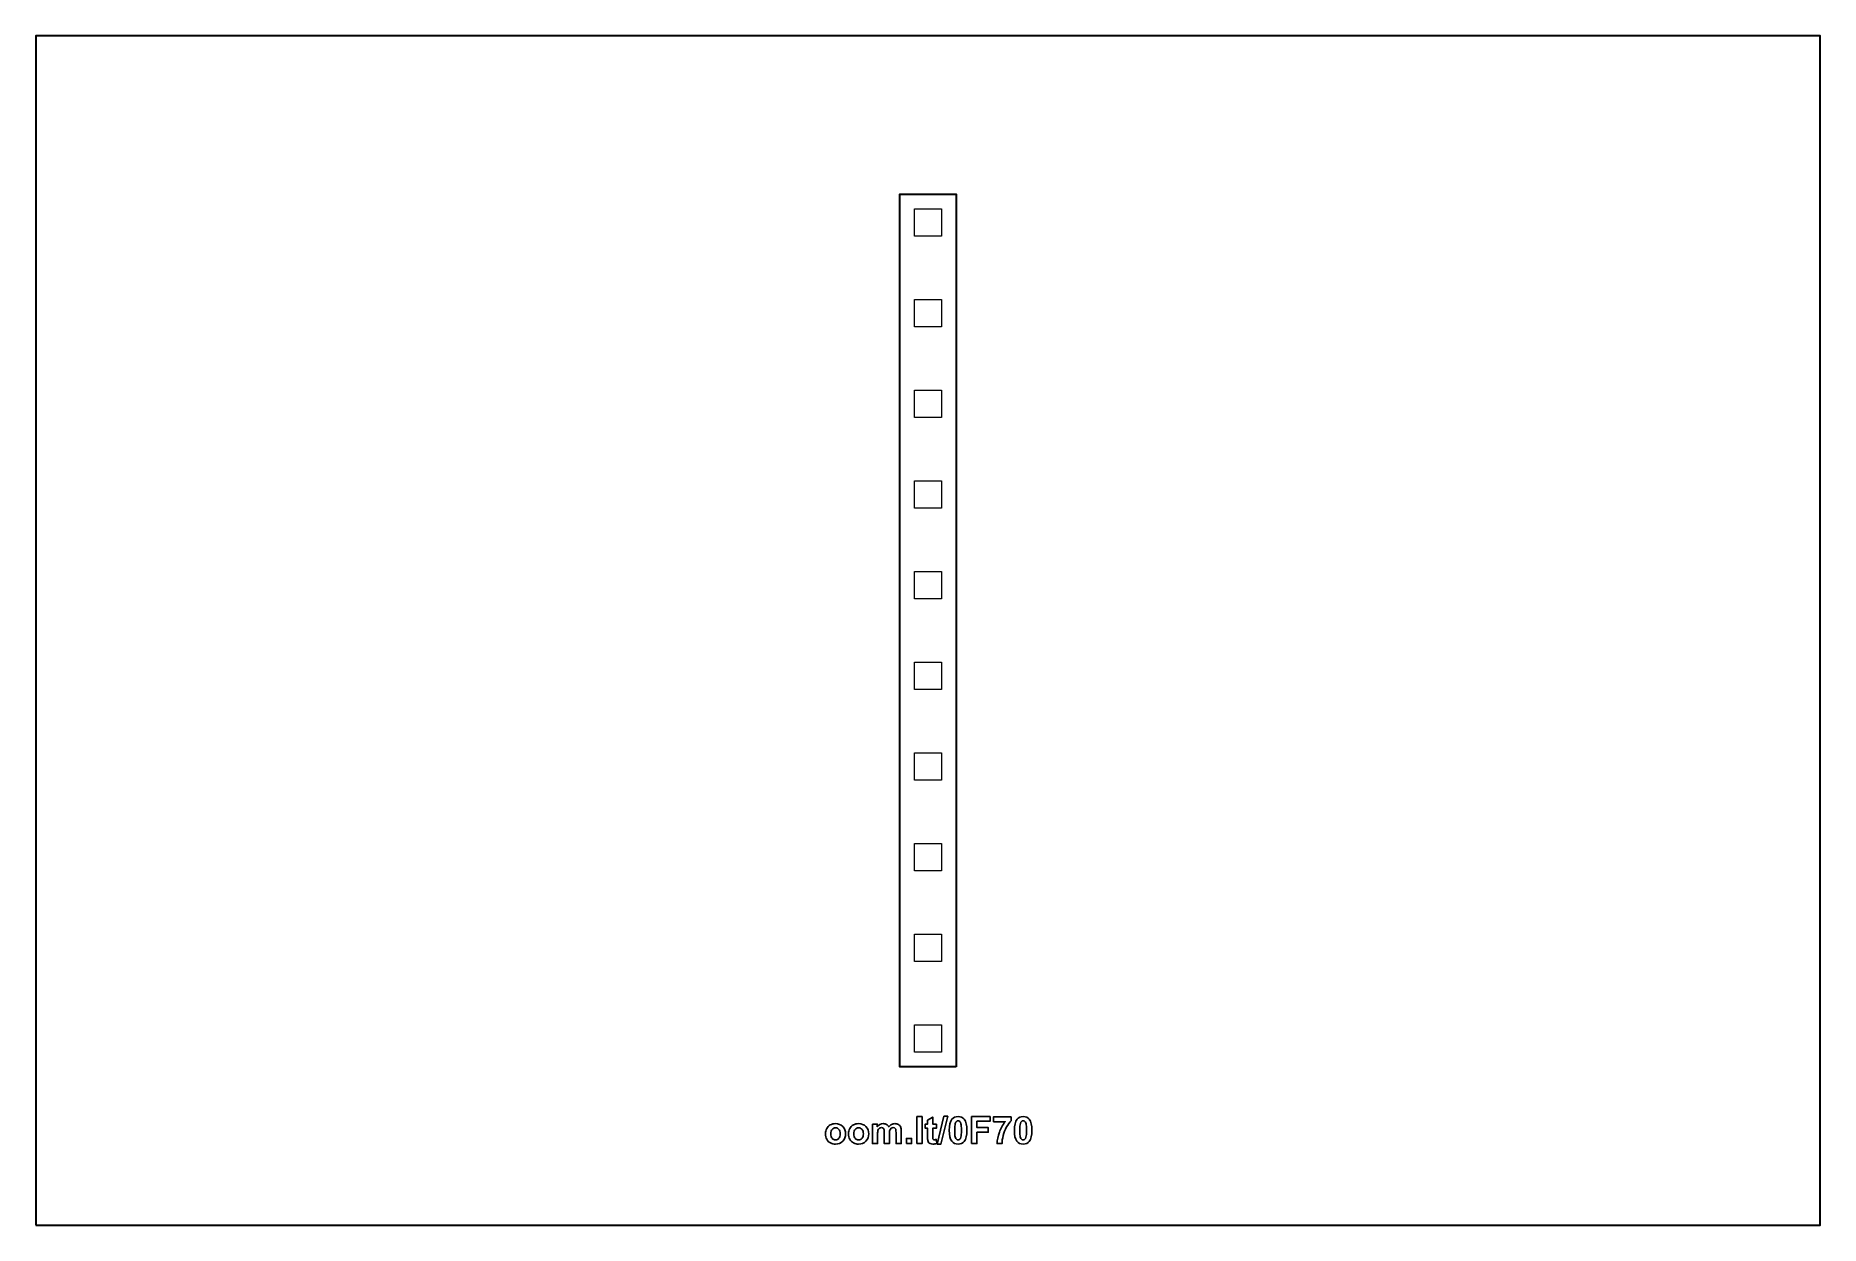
# Model space of a CAD drawing. Header units: centimetres. Extents: x -13 to -8, y -16.52 to -13.18.
import ezdxf

# ---------------------------------------------------------------- set-up
doc = ezdxf.new("R2010")
doc.units = ezdxf.units.CM
doc.header["$MEASUREMENT"] = 0
doc.layers.add('Layer 1', color=7, linetype='Continuous')

msp = doc.modelspace()

# ---------------------------------------------------------------- linework, layer by layer
at = {"layer": 'Layer 1', "color": 7, "lineweight": 35}
msp.add_lwpolyline([(-13, -16.51665), (-8, -16.51665), (-8, -13.18335), (-13, -13.18335), (-13, -16.51665)], close=True, dxfattribs=at)
at = {"layer": 'Layer 1', "color": 250, "lineweight": 35}
msp.add_open_spline([(-10.42062, -16.07241), (-10.42062, -16.07241), (-10.42062, -13.6276), (-10.42062, -13.6276), (-10.42062, -13.6276), (-10.42062, -13.6276), (-10.57937, -13.6276), (-10.57937, -13.6276), (-10.57937, -13.6276), (-10.57937, -13.6276), (-10.57937, -16.07241), (-10.57937, -16.07241), (-10.57937, -16.07241), (-10.57937, -16.07241), (-10.42062, -16.07241), (-10.42062, -16.07241)], degree=3, knots=[0, 0, 0, 0, 0.25, 0.25, 0.25, 0.25, 0.5, 0.5, 0.5, 0.5, 0.75, 0.75, 0.75, 0.75, 1, 1, 1, 1], dxfattribs=at)
at = {"layer": 'Layer 1', "color": 2, "lineweight": 9}
for points in [[(-10.4619, -13.74513), (-10.4619, -13.74513), (-10.4619, -13.66892), (-10.4619, -13.66892), (-10.4619, -13.66892), (-10.4619, -13.66892), (-10.5381, -13.66892), (-10.5381, -13.66892), (-10.5381, -13.66892), (-10.5381, -13.66892), (-10.5381, -13.74513), (-10.5381, -13.74513), (-10.5381, -13.74513), (-10.5381, -13.74513), (-10.4619, -13.74513), (-10.4619, -13.74513)], [(-10.4619, -13.99913), (-10.4619, -13.99913), (-10.4619, -13.92292), (-10.4619, -13.92292), (-10.4619, -13.92292), (-10.4619, -13.92292), (-10.5381, -13.92292), (-10.5381, -13.92292), (-10.5381, -13.92292), (-10.5381, -13.92292), (-10.5381, -13.99913), (-10.5381, -13.99913), (-10.5381, -13.99913), (-10.5381, -13.99913), (-10.4619, -13.99913), (-10.4619, -13.99913)], [(-10.4619, -14.25313), (-10.4619, -14.25313), (-10.4619, -14.17692), (-10.4619, -14.17692), (-10.4619, -14.17692), (-10.4619, -14.17692), (-10.5381, -14.17692), (-10.5381, -14.17692), (-10.5381, -14.17692), (-10.5381, -14.17692), (-10.5381, -14.25313), (-10.5381, -14.25313), (-10.5381, -14.25313), (-10.5381, -14.25313), (-10.4619, -14.25313), (-10.4619, -14.25313)], [(-10.4619, -14.50713), (-10.4619, -14.50713), (-10.4619, -14.43092), (-10.4619, -14.43092), (-10.4619, -14.43092), (-10.4619, -14.43092), (-10.5381, -14.43092), (-10.5381, -14.43092), (-10.5381, -14.43092), (-10.5381, -14.43092), (-10.5381, -14.50713), (-10.5381, -14.50713), (-10.5381, -14.50713), (-10.5381, -14.50713), (-10.4619, -14.50713), (-10.4619, -14.50713)], [(-10.4619, -14.76113), (-10.4619, -14.76113), (-10.4619, -14.68492), (-10.4619, -14.68492), (-10.4619, -14.68492), (-10.4619, -14.68492), (-10.5381, -14.68492), (-10.5381, -14.68492), (-10.5381, -14.68492), (-10.5381, -14.68492), (-10.5381, -14.76113), (-10.5381, -14.76113), (-10.5381, -14.76113), (-10.5381, -14.76113), (-10.4619, -14.76113), (-10.4619, -14.76113)], [(-10.4619, -15.01513), (-10.4619, -15.01513), (-10.4619, -14.93892), (-10.4619, -14.93892), (-10.4619, -14.93892), (-10.4619, -14.93892), (-10.5381, -14.93892), (-10.5381, -14.93892), (-10.5381, -14.93892), (-10.5381, -14.93892), (-10.5381, -15.01513), (-10.5381, -15.01513), (-10.5381, -15.01513), (-10.5381, -15.01513), (-10.4619, -15.01513), (-10.4619, -15.01513)], [(-10.4619, -15.26913), (-10.4619, -15.26913), (-10.4619, -15.19292), (-10.4619, -15.19292), (-10.4619, -15.19292), (-10.4619, -15.19292), (-10.5381, -15.19292), (-10.5381, -15.19292), (-10.5381, -15.19292), (-10.5381, -15.19292), (-10.5381, -15.26913), (-10.5381, -15.26913), (-10.5381, -15.26913), (-10.5381, -15.26913), (-10.4619, -15.26913), (-10.4619, -15.26913)], [(-10.4619, -15.52313), (-10.4619, -15.52313), (-10.4619, -15.44692), (-10.4619, -15.44692), (-10.4619, -15.44692), (-10.4619, -15.44692), (-10.5381, -15.44692), (-10.5381, -15.44692), (-10.5381, -15.44692), (-10.5381, -15.44692), (-10.5381, -15.52313), (-10.5381, -15.52313), (-10.5381, -15.52313), (-10.5381, -15.52313), (-10.4619, -15.52313), (-10.4619, -15.52313)], [(-10.4619, -15.77713), (-10.4619, -15.77713), (-10.4619, -15.70092), (-10.4619, -15.70092), (-10.4619, -15.70092), (-10.4619, -15.70092), (-10.5381, -15.70092), (-10.5381, -15.70092), (-10.5381, -15.70092), (-10.5381, -15.70092), (-10.5381, -15.77713), (-10.5381, -15.77713), (-10.5381, -15.77713), (-10.5381, -15.77713), (-10.4619, -15.77713), (-10.4619, -15.77713)], [(-10.4619, -16.03113), (-10.4619, -16.03113), (-10.4619, -15.95492), (-10.4619, -15.95492), (-10.4619, -15.95492), (-10.4619, -15.95492), (-10.5381, -15.95492), (-10.5381, -15.95492), (-10.5381, -15.95492), (-10.5381, -15.95492), (-10.5381, -16.03113), (-10.5381, -16.03113), (-10.5381, -16.03113), (-10.5381, -16.03113), (-10.4619, -16.03113), (-10.4619, -16.03113)]]:
    msp.add_open_spline(points, degree=3, knots=[0, 0, 0, 0, 0.25, 0.25, 0.25, 0.25, 0.5, 0.5, 0.5, 0.5, 0.75, 0.75, 0.75, 0.75, 1, 1, 1, 1], dxfattribs=at)
at = {"layer": 'Layer 1', "color": 250}
for points, knots in [([(-10.78734, -16.25966), (-10.78734, -16.25484), (-10.78614, -16.25017), (-10.78377, -16.24565), (-10.78377, -16.24565), (-10.78139, -16.24116), (-10.77802, -16.2377), (-10.77367, -16.23534), (-10.77367, -16.23534), (-10.76931, -16.23295), (-10.76444, -16.23175), (-10.75906, -16.23175), (-10.75906, -16.23175), (-10.75077, -16.23175), (-10.74396, -16.23445), (-10.73865, -16.23985), (-10.73865, -16.23985), (-10.73335, -16.24525), (-10.7307, -16.25206), (-10.7307, -16.26029), (-10.7307, -16.26029), (-10.7307, -16.26858), (-10.73338, -16.27546), (-10.73873, -16.28093), (-10.73873, -16.28093), (-10.74409, -16.2864), (-10.75083, -16.28911), (-10.75896, -16.28911), (-10.75896, -16.28911), (-10.764, -16.28911), (-10.76878, -16.28799), (-10.77335, -16.28571), (-10.77335, -16.28571), (-10.77792, -16.28344), (-10.78139, -16.2801), (-10.78377, -16.27571), (-10.78377, -16.27571), (-10.78614, -16.27132), (-10.78734, -16.26597), (-10.78734, -16.25966)], [0, 0, 0, 0, 0.1, 0.1, 0.1, 0.1, 0.2, 0.2, 0.2, 0.2, 0.3, 0.3, 0.3, 0.3, 0.4, 0.4, 0.4, 0.4, 0.5, 0.5, 0.5, 0.5, 0.6, 0.6, 0.6, 0.6, 0.7, 0.7, 0.7, 0.7, 0.8, 0.8, 0.8, 0.8, 0.9, 0.9, 0.9, 0.9, 1, 1, 1, 1]), ([(-10.77245, -16.26043), (-10.77245, -16.26588), (-10.77116, -16.27005), (-10.76857, -16.27294), (-10.76857, -16.27294), (-10.76599, -16.27583), (-10.7628, -16.27728), (-10.75901, -16.27728), (-10.75901, -16.27728), (-10.75522, -16.27728), (-10.75204, -16.27583), (-10.74948, -16.27294), (-10.74948, -16.27294), (-10.74691, -16.27005), (-10.74562, -16.26585), (-10.74562, -16.26033), (-10.74562, -16.26033), (-10.74562, -16.25497), (-10.74691, -16.25082), (-10.74948, -16.24793), (-10.74948, -16.24793), (-10.75204, -16.24504), (-10.75522, -16.24359), (-10.75901, -16.24359), (-10.75901, -16.24359), (-10.7628, -16.24359), (-10.76599, -16.24504), (-10.76857, -16.24793), (-10.76857, -16.24793), (-10.77116, -16.25082), (-10.77245, -16.255), (-10.77245, -16.26043)], [0, 0, 0, 0, 0.125, 0.125, 0.125, 0.125, 0.25, 0.25, 0.25, 0.25, 0.375, 0.375, 0.375, 0.375, 0.5, 0.5, 0.5, 0.5, 0.625, 0.625, 0.625, 0.625, 0.75, 0.75, 0.75, 0.75, 0.875, 0.875, 0.875, 0.875, 1, 1, 1, 1]), ([(-10.7227, -16.25966), (-10.7227, -16.25484), (-10.7215, -16.25017), (-10.71913, -16.24565), (-10.71913, -16.24565), (-10.71675, -16.24116), (-10.71338, -16.2377), (-10.70903, -16.23534), (-10.70903, -16.23534), (-10.70467, -16.23295), (-10.6998, -16.23175), (-10.69442, -16.23175), (-10.69442, -16.23175), (-10.68613, -16.23175), (-10.67932, -16.23445), (-10.67401, -16.23985), (-10.67401, -16.23985), (-10.66871, -16.24525), (-10.66606, -16.25206), (-10.66606, -16.26029), (-10.66606, -16.26029), (-10.66606, -16.26858), (-10.66874, -16.27546), (-10.67409, -16.28093), (-10.67409, -16.28093), (-10.67945, -16.2864), (-10.68619, -16.28911), (-10.69432, -16.28911), (-10.69432, -16.28911), (-10.69936, -16.28911), (-10.70414, -16.28799), (-10.70871, -16.28571), (-10.70871, -16.28571), (-10.71328, -16.28344), (-10.71675, -16.2801), (-10.71913, -16.27571), (-10.71913, -16.27571), (-10.7215, -16.27132), (-10.7227, -16.26597), (-10.7227, -16.25966)], [0, 0, 0, 0, 0.1, 0.1, 0.1, 0.1, 0.2, 0.2, 0.2, 0.2, 0.3, 0.3, 0.3, 0.3, 0.4, 0.4, 0.4, 0.4, 0.5, 0.5, 0.5, 0.5, 0.6, 0.6, 0.6, 0.6, 0.7, 0.7, 0.7, 0.7, 0.8, 0.8, 0.8, 0.8, 0.9, 0.9, 0.9, 0.9, 1, 1, 1, 1]), ([(-10.70781, -16.26043), (-10.70781, -16.26588), (-10.70652, -16.27005), (-10.70393, -16.27294), (-10.70393, -16.27294), (-10.70135, -16.27583), (-10.69816, -16.27728), (-10.69437, -16.27728), (-10.69437, -16.27728), (-10.69058, -16.27728), (-10.6874, -16.27583), (-10.68484, -16.27294), (-10.68484, -16.27294), (-10.68227, -16.27005), (-10.68098, -16.26585), (-10.68098, -16.26033), (-10.68098, -16.26033), (-10.68098, -16.25497), (-10.68227, -16.25082), (-10.68484, -16.24793), (-10.68484, -16.24793), (-10.6874, -16.24504), (-10.69058, -16.24359), (-10.69437, -16.24359), (-10.69437, -16.24359), (-10.69816, -16.24359), (-10.70135, -16.24504), (-10.70393, -16.24793), (-10.70393, -16.24793), (-10.70652, -16.25082), (-10.70781, -16.255), (-10.70781, -16.26043)], [0, 0, 0, 0, 0.125, 0.125, 0.125, 0.125, 0.25, 0.25, 0.25, 0.25, 0.375, 0.375, 0.375, 0.375, 0.5, 0.5, 0.5, 0.5, 0.625, 0.625, 0.625, 0.625, 0.75, 0.75, 0.75, 0.75, 0.875, 0.875, 0.875, 0.875, 1, 1, 1, 1]), ([(-10.65578, -16.23301), (-10.65578, -16.23301), (-10.64239, -16.23301), (-10.64239, -16.23301), (-10.64239, -16.23301), (-10.64239, -16.23301), (-10.64239, -16.24049), (-10.64239, -16.24049), (-10.64239, -16.24049), (-10.63761, -16.23467), (-10.6319, -16.23175), (-10.62528, -16.23175), (-10.62528, -16.23175), (-10.62177, -16.23175), (-10.61872, -16.23248), (-10.61615, -16.23392), (-10.61615, -16.23392), (-10.61356, -16.23537), (-10.61144, -16.23756), (-10.60978, -16.24049), (-10.60978, -16.24049), (-10.60738, -16.23756), (-10.60477, -16.23537), (-10.60198, -16.23392), (-10.60198, -16.23392), (-10.5992, -16.23248), (-10.59622, -16.23175), (-10.59304, -16.23175), (-10.59304, -16.23175), (-10.58902, -16.23175), (-10.5856, -16.23258), (-10.58281, -16.23422), (-10.58281, -16.23422), (-10.58002, -16.23585), (-10.57794, -16.23826), (-10.57657, -16.24142), (-10.57657, -16.24142), (-10.57556, -16.24377), (-10.57507, -16.24756), (-10.57507, -16.2528), (-10.57507, -16.2528), (-10.57507, -16.2528), (-10.57507, -16.28788), (-10.57507, -16.28788), (-10.57507, -16.28788), (-10.57507, -16.28788), (-10.58958, -16.28788), (-10.58958, -16.28788), (-10.58958, -16.28788), (-10.58958, -16.28788), (-10.58958, -16.25652), (-10.58958, -16.25652), (-10.58958, -16.25652), (-10.58958, -16.25107), (-10.59008, -16.24756), (-10.59108, -16.24597), (-10.59108, -16.24597), (-10.59242, -16.24391), (-10.59449, -16.24287), (-10.59728, -16.24287), (-10.59728, -16.24287), (-10.59932, -16.24287), (-10.60123, -16.24348), (-10.60303, -16.24474), (-10.60303, -16.24474), (-10.60481, -16.24597), (-10.60609, -16.24779), (-10.60689, -16.25019), (-10.60689, -16.25019), (-10.60768, -16.25259), (-10.60809, -16.25636), (-10.60809, -16.26153), (-10.60809, -16.26153), (-10.60809, -16.26153), (-10.60809, -16.28788), (-10.60809, -16.28788), (-10.60809, -16.28788), (-10.60809, -16.28788), (-10.6226, -16.28788), (-10.6226, -16.28788), (-10.6226, -16.28788), (-10.6226, -16.28788), (-10.6226, -16.25781), (-10.6226, -16.25781), (-10.6226, -16.25781), (-10.6226, -16.25246), (-10.62287, -16.24902), (-10.62338, -16.24747), (-10.62338, -16.24747), (-10.62389, -16.24592), (-10.6247, -16.24477), (-10.62578, -16.24401), (-10.62578, -16.24401), (-10.62687, -16.24326), (-10.62834, -16.24287), (-10.63021, -16.24287), (-10.63021, -16.24287), (-10.63245, -16.24287), (-10.63446, -16.24347), (-10.63624, -16.24468), (-10.63624, -16.24468), (-10.63804, -16.24588), (-10.63932, -16.24763), (-10.6401, -16.2499), (-10.6401, -16.2499), (-10.64088, -16.25218), (-10.64127, -16.25594), (-10.64127, -16.26121), (-10.64127, -16.26121), (-10.64127, -16.26121), (-10.64127, -16.28788), (-10.64127, -16.28788), (-10.64127, -16.28788), (-10.64127, -16.28788), (-10.65578, -16.28788), (-10.65578, -16.28788), (-10.65578, -16.28788), (-10.65578, -16.28788), (-10.65578, -16.23301), (-10.65578, -16.23301)], [0, 0, 0, 0, 0.0333333, 0.0333333, 0.0333333, 0.0333333, 0.0666667, 0.0666667, 0.0666667, 0.0666667, 0.1, 0.1, 0.1, 0.1, 0.1333333, 0.1333333, 0.1333333, 0.1333333, 0.1666667, 0.1666667, 0.1666667, 0.1666667, 0.2, 0.2, 0.2, 0.2, 0.2333333, 0.2333333, 0.2333333, 0.2333333, 0.2666667, 0.2666667, 0.2666667, 0.2666667, 0.3, 0.3, 0.3, 0.3, 0.3333333, 0.3333333, 0.3333333, 0.3333333, 0.3666667, 0.3666667, 0.3666667, 0.3666667, 0.4, 0.4, 0.4, 0.4, 0.4333333, 0.4333333, 0.4333333, 0.4333333, 0.4666667, 0.4666667, 0.4666667, 0.4666667, 0.5, 0.5, 0.5, 0.5, 0.5333333, 0.5333333, 0.5333333, 0.5333333, 0.5666667, 0.5666667, 0.5666667, 0.5666667, 0.6, 0.6, 0.6, 0.6, 0.6333333, 0.6333333, 0.6333333, 0.6333333, 0.6666667, 0.6666667, 0.6666667, 0.6666667, 0.7, 0.7, 0.7, 0.7, 0.7333333, 0.7333333, 0.7333333, 0.7333333, 0.7666667, 0.7666667, 0.7666667, 0.7666667, 0.8, 0.8, 0.8, 0.8, 0.8333333, 0.8333333, 0.8333333, 0.8333333, 0.8666667, 0.8666667, 0.8666667, 0.8666667, 0.9, 0.9, 0.9, 0.9, 0.9333333, 0.9333333, 0.9333333, 0.9333333, 0.9666667, 0.9666667, 0.9666667, 0.9666667, 1, 1, 1, 1]), ([(-10.53119, -16.28788), (-10.53119, -16.28788), (-10.53119, -16.21212), (-10.53119, -16.21212), (-10.53119, -16.21212), (-10.53119, -16.21212), (-10.51667, -16.21212), (-10.51667, -16.21212), (-10.51667, -16.21212), (-10.51667, -16.21212), (-10.51667, -16.28788), (-10.51667, -16.28788), (-10.51667, -16.28788), (-10.51667, -16.28788), (-10.53119, -16.28788), (-10.53119, -16.28788)], [0, 0, 0, 0, 0.25, 0.25, 0.25, 0.25, 0.5, 0.5, 0.5, 0.5, 0.75, 0.75, 0.75, 0.75, 1, 1, 1, 1]), ([(-10.47664, -16.23301), (-10.47664, -16.23301), (-10.47664, -16.24458), (-10.47664, -16.24458), (-10.47664, -16.24458), (-10.47664, -16.24458), (-10.48655, -16.24458), (-10.48655, -16.24458), (-10.48655, -16.24458), (-10.48655, -16.24458), (-10.48655, -16.2667), (-10.48655, -16.2667), (-10.48655, -16.2667), (-10.48655, -16.27118), (-10.48646, -16.27379), (-10.48627, -16.27453), (-10.48627, -16.27453), (-10.48607, -16.27527), (-10.48565, -16.27587), (-10.48498, -16.27636), (-10.48498, -16.27636), (-10.48431, -16.27684), (-10.48348, -16.27709), (-10.48253, -16.27709), (-10.48253, -16.27709), (-10.48117, -16.27709), (-10.47923, -16.27661), (-10.47667, -16.27569), (-10.47667, -16.27569), (-10.47667, -16.27569), (-10.47544, -16.28695), (-10.47544, -16.28695), (-10.47544, -16.28695), (-10.47882, -16.28839), (-10.48263, -16.28911), (-10.48692, -16.28911), (-10.48692, -16.28911), (-10.48953, -16.28911), (-10.49189, -16.28867), (-10.49399, -16.28781), (-10.49399, -16.28781), (-10.49609, -16.28693), (-10.49763, -16.28578), (-10.49861, -16.28439), (-10.49861, -16.28439), (-10.4996, -16.28299), (-10.50027, -16.28111), (-10.50066, -16.27873), (-10.50066, -16.27873), (-10.50096, -16.27705), (-10.50112, -16.27363), (-10.50112, -16.2685), (-10.50112, -16.2685), (-10.50112, -16.2685), (-10.50112, -16.24458), (-10.50112, -16.24458), (-10.50112, -16.24458), (-10.50112, -16.24458), (-10.50778, -16.24458), (-10.50778, -16.24458), (-10.50778, -16.24458), (-10.50778, -16.24458), (-10.50778, -16.23301), (-10.50778, -16.23301), (-10.50778, -16.23301), (-10.50778, -16.23301), (-10.50112, -16.23301), (-10.50112, -16.23301), (-10.50112, -16.23301), (-10.50112, -16.23301), (-10.50112, -16.22209), (-10.50112, -16.22209), (-10.50112, -16.22209), (-10.50112, -16.22209), (-10.48655, -16.21362), (-10.48655, -16.21362), (-10.48655, -16.21362), (-10.48655, -16.21362), (-10.48655, -16.23301), (-10.48655, -16.23301), (-10.48655, -16.23301), (-10.48655, -16.23301), (-10.47664, -16.23301), (-10.47664, -16.23301)], [0, 0, 0, 0, 0.047619, 0.047619, 0.047619, 0.047619, 0.0952381, 0.0952381, 0.0952381, 0.0952381, 0.1428571, 0.1428571, 0.1428571, 0.1428571, 0.1904762, 0.1904762, 0.1904762, 0.1904762, 0.2380952, 0.2380952, 0.2380952, 0.2380952, 0.2857143, 0.2857143, 0.2857143, 0.2857143, 0.3333333, 0.3333333, 0.3333333, 0.3333333, 0.3809524, 0.3809524, 0.3809524, 0.3809524, 0.4285714, 0.4285714, 0.4285714, 0.4285714, 0.4761905, 0.4761905, 0.4761905, 0.4761905, 0.5238095, 0.5238095, 0.5238095, 0.5238095, 0.5714286, 0.5714286, 0.5714286, 0.5714286, 0.6190476, 0.6190476, 0.6190476, 0.6190476, 0.6666667, 0.6666667, 0.6666667, 0.6666667, 0.7142857, 0.7142857, 0.7142857, 0.7142857, 0.7619048, 0.7619048, 0.7619048, 0.7619048, 0.8095238, 0.8095238, 0.8095238, 0.8095238, 0.8571429, 0.8571429, 0.8571429, 0.8571429, 0.9047619, 0.9047619, 0.9047619, 0.9047619, 0.952381, 0.952381, 0.952381, 0.952381, 1, 1, 1, 1]), ([(-10.47431, -16.28917), (-10.47431, -16.28917), (-10.45554, -16.21084), (-10.45554, -16.21084), (-10.45554, -16.21084), (-10.45554, -16.21084), (-10.44464, -16.21084), (-10.44464, -16.21084), (-10.44464, -16.21084), (-10.44464, -16.21084), (-10.4636, -16.28917), (-10.4636, -16.28917), (-10.4636, -16.28917), (-10.4636, -16.28917), (-10.47431, -16.28917), (-10.47431, -16.28917)], [0, 0, 0, 0, 0.25, 0.25, 0.25, 0.25, 0.5, 0.5, 0.5, 0.5, 0.75, 0.75, 0.75, 0.75, 1, 1, 1, 1]), ([(-10.41572, -16.21181), (-10.40836, -16.21181), (-10.40263, -16.21443), (-10.3985, -16.21967), (-10.3985, -16.21967), (-10.39358, -16.22586), (-10.39111, -16.23615), (-10.39111, -16.25052), (-10.39111, -16.25052), (-10.39111, -16.26484), (-10.3936, -16.27515), (-10.39856, -16.28142), (-10.39856, -16.28142), (-10.40265, -16.28659), (-10.40836, -16.28917), (-10.41572, -16.28917), (-10.41572, -16.28917), (-10.42307, -16.28917), (-10.42902, -16.28635), (-10.43353, -16.28067), (-10.43353, -16.28067), (-10.43805, -16.275), (-10.44031, -16.2649), (-10.44031, -16.25036), (-10.44031, -16.25036), (-10.44031, -16.23609), (-10.43782, -16.22583), (-10.43286, -16.21957), (-10.43286, -16.21957), (-10.42877, -16.2144), (-10.42305, -16.21181), (-10.41572, -16.21181)], [0, 0, 0, 0, 0.125, 0.125, 0.125, 0.125, 0.25, 0.25, 0.25, 0.25, 0.375, 0.375, 0.375, 0.375, 0.5, 0.5, 0.5, 0.5, 0.625, 0.625, 0.625, 0.625, 0.75, 0.75, 0.75, 0.75, 0.875, 0.875, 0.875, 0.875, 1, 1, 1, 1]), ([(-10.41572, -16.22385), (-10.41746, -16.22385), (-10.41903, -16.22442), (-10.42041, -16.22553), (-10.42041, -16.22553), (-10.42178, -16.22666), (-10.42286, -16.22867), (-10.42362, -16.23156), (-10.42362, -16.23156), (-10.42461, -16.23532), (-10.42512, -16.24163), (-10.42512, -16.25052), (-10.42512, -16.25052), (-10.42512, -16.25941), (-10.42466, -16.26551), (-10.42378, -16.26883), (-10.42378, -16.26883), (-10.42288, -16.27216), (-10.42175, -16.27437), (-10.42039, -16.27548), (-10.42039, -16.27548), (-10.41902, -16.27657), (-10.41746, -16.27714), (-10.41572, -16.27714), (-10.41572, -16.27714), (-10.41395, -16.27714), (-10.41238, -16.27657), (-10.41101, -16.27544), (-10.41101, -16.27544), (-10.40963, -16.27433), (-10.40856, -16.27232), (-10.4078, -16.26943), (-10.4078, -16.26943), (-10.40681, -16.26571), (-10.4063, -16.25941), (-10.4063, -16.25052), (-10.4063, -16.25052), (-10.4063, -16.24163), (-10.40676, -16.23553), (-10.40764, -16.2322), (-10.40764, -16.2322), (-10.40854, -16.22888), (-10.40967, -16.22666), (-10.41103, -16.22553), (-10.41103, -16.22553), (-10.4124, -16.22442), (-10.41395, -16.22385), (-10.41572, -16.22385)], [0, 0, 0, 0, 0.0833333, 0.0833333, 0.0833333, 0.0833333, 0.1666667, 0.1666667, 0.1666667, 0.1666667, 0.25, 0.25, 0.25, 0.25, 0.3333333, 0.3333333, 0.3333333, 0.3333333, 0.4166667, 0.4166667, 0.4166667, 0.4166667, 0.5, 0.5, 0.5, 0.5, 0.5833333, 0.5833333, 0.5833333, 0.5833333, 0.6666667, 0.6666667, 0.6666667, 0.6666667, 0.75, 0.75, 0.75, 0.75, 0.8333333, 0.8333333, 0.8333333, 0.8333333, 0.9166667, 0.9166667, 0.9166667, 0.9166667, 1, 1, 1, 1]), ([(-10.37809, -16.28788), (-10.37809, -16.28788), (-10.37809, -16.21212), (-10.37809, -16.21212), (-10.37809, -16.21212), (-10.37809, -16.21212), (-10.32615, -16.21212), (-10.32615, -16.21212), (-10.32615, -16.21212), (-10.32615, -16.21212), (-10.32615, -16.22495), (-10.32615, -16.22495), (-10.32615, -16.22495), (-10.32615, -16.22495), (-10.36278, -16.22495), (-10.36278, -16.22495), (-10.36278, -16.22495), (-10.36278, -16.22495), (-10.36278, -16.24287), (-10.36278, -16.24287), (-10.36278, -16.24287), (-10.36278, -16.24287), (-10.33116, -16.24287), (-10.33116, -16.24287), (-10.33116, -16.24287), (-10.33116, -16.24287), (-10.33116, -16.25569), (-10.33116, -16.25569), (-10.33116, -16.25569), (-10.33116, -16.25569), (-10.36278, -16.25569), (-10.36278, -16.25569), (-10.36278, -16.25569), (-10.36278, -16.25569), (-10.36278, -16.28788), (-10.36278, -16.28788), (-10.36278, -16.28788), (-10.36278, -16.28788), (-10.37809, -16.28788), (-10.37809, -16.28788)], [0, 0, 0, 0, 0.1, 0.1, 0.1, 0.1, 0.2, 0.2, 0.2, 0.2, 0.3, 0.3, 0.3, 0.3, 0.4, 0.4, 0.4, 0.4, 0.5, 0.5, 0.5, 0.5, 0.6, 0.6, 0.6, 0.6, 0.7, 0.7, 0.7, 0.7, 0.8, 0.8, 0.8, 0.8, 0.9, 0.9, 0.9, 0.9, 1, 1, 1, 1]), ([(-10.31675, -16.22664), (-10.31675, -16.22664), (-10.31675, -16.21316), (-10.31675, -16.21316), (-10.31675, -16.21316), (-10.31675, -16.21316), (-10.2671, -16.21316), (-10.2671, -16.21316), (-10.2671, -16.21316), (-10.2671, -16.21316), (-10.2671, -16.22369), (-10.2671, -16.22369), (-10.2671, -16.22369), (-10.27119, -16.22773), (-10.27536, -16.23352), (-10.27961, -16.24107), (-10.27961, -16.24107), (-10.28384, -16.2486), (-10.28707, -16.25662), (-10.28929, -16.26511), (-10.28929, -16.26511), (-10.29151, -16.27361), (-10.29261, -16.2812), (-10.29257, -16.28788), (-10.29257, -16.28788), (-10.29257, -16.28788), (-10.30657, -16.28788), (-10.30657, -16.28788), (-10.30657, -16.28788), (-10.30633, -16.2774), (-10.30418, -16.26673), (-10.30008, -16.25585), (-10.30008, -16.25585), (-10.29601, -16.24495), (-10.29056, -16.23523), (-10.28373, -16.22664), (-10.28373, -16.22664), (-10.28373, -16.22664), (-10.31675, -16.22664), (-10.31675, -16.22664)], [0, 0, 0, 0, 0.1, 0.1, 0.1, 0.1, 0.2, 0.2, 0.2, 0.2, 0.3, 0.3, 0.3, 0.3, 0.4, 0.4, 0.4, 0.4, 0.5, 0.5, 0.5, 0.5, 0.6, 0.6, 0.6, 0.6, 0.7, 0.7, 0.7, 0.7, 0.8, 0.8, 0.8, 0.8, 0.9, 0.9, 0.9, 0.9, 1, 1, 1, 1]), ([(-10.23336, -16.21181), (-10.226, -16.21181), (-10.22027, -16.21443), (-10.21614, -16.21967), (-10.21614, -16.21967), (-10.21122, -16.22586), (-10.20875, -16.23615), (-10.20875, -16.25052), (-10.20875, -16.25052), (-10.20875, -16.26484), (-10.21124, -16.27515), (-10.2162, -16.28142), (-10.2162, -16.28142), (-10.22029, -16.28659), (-10.226, -16.28917), (-10.23336, -16.28917), (-10.23336, -16.28917), (-10.24071, -16.28917), (-10.24666, -16.28635), (-10.25117, -16.28067), (-10.25117, -16.28067), (-10.25569, -16.275), (-10.25795, -16.2649), (-10.25795, -16.25036), (-10.25795, -16.25036), (-10.25795, -16.23609), (-10.25546, -16.22583), (-10.2505, -16.21957), (-10.2505, -16.21957), (-10.24641, -16.2144), (-10.24069, -16.21181), (-10.23336, -16.21181)], [0, 0, 0, 0, 0.125, 0.125, 0.125, 0.125, 0.25, 0.25, 0.25, 0.25, 0.375, 0.375, 0.375, 0.375, 0.5, 0.5, 0.5, 0.5, 0.625, 0.625, 0.625, 0.625, 0.75, 0.75, 0.75, 0.75, 0.875, 0.875, 0.875, 0.875, 1, 1, 1, 1]), ([(-10.23336, -16.22385), (-10.2351, -16.22385), (-10.23667, -16.22442), (-10.23805, -16.22553), (-10.23805, -16.22553), (-10.23942, -16.22666), (-10.2405, -16.22867), (-10.24126, -16.23156), (-10.24126, -16.23156), (-10.24225, -16.23532), (-10.24276, -16.24163), (-10.24276, -16.25052), (-10.24276, -16.25052), (-10.24276, -16.25941), (-10.2423, -16.26551), (-10.24142, -16.26883), (-10.24142, -16.26883), (-10.24052, -16.27216), (-10.23939, -16.27437), (-10.23803, -16.27548), (-10.23803, -16.27548), (-10.23666, -16.27657), (-10.2351, -16.27714), (-10.23336, -16.27714), (-10.23336, -16.27714), (-10.23159, -16.27714), (-10.23002, -16.27657), (-10.22865, -16.27544), (-10.22865, -16.27544), (-10.22727, -16.27433), (-10.2262, -16.27232), (-10.22544, -16.26943), (-10.22544, -16.26943), (-10.22445, -16.26571), (-10.22394, -16.25941), (-10.22394, -16.25052), (-10.22394, -16.25052), (-10.22394, -16.24163), (-10.2244, -16.23553), (-10.22528, -16.2322), (-10.22528, -16.2322), (-10.22618, -16.22888), (-10.22731, -16.22666), (-10.22867, -16.22553), (-10.22867, -16.22553), (-10.23004, -16.22442), (-10.23159, -16.22385), (-10.23336, -16.22385)], [0, 0, 0, 0, 0.0833333, 0.0833333, 0.0833333, 0.0833333, 0.1666667, 0.1666667, 0.1666667, 0.1666667, 0.25, 0.25, 0.25, 0.25, 0.3333333, 0.3333333, 0.3333333, 0.3333333, 0.4166667, 0.4166667, 0.4166667, 0.4166667, 0.5, 0.5, 0.5, 0.5, 0.5833333, 0.5833333, 0.5833333, 0.5833333, 0.6666667, 0.6666667, 0.6666667, 0.6666667, 0.75, 0.75, 0.75, 0.75, 0.8333333, 0.8333333, 0.8333333, 0.8333333, 0.9166667, 0.9166667, 0.9166667, 0.9166667, 1, 1, 1, 1]), ([(-10.56059, -16.28788), (-10.56059, -16.28788), (-10.56059, -16.27336), (-10.56059, -16.27336), (-10.56059, -16.27336), (-10.56059, -16.27336), (-10.54607, -16.27336), (-10.54607, -16.27336), (-10.54607, -16.27336), (-10.54607, -16.27336), (-10.54607, -16.28788), (-10.54607, -16.28788), (-10.54607, -16.28788), (-10.54607, -16.28788), (-10.56059, -16.28788), (-10.56059, -16.28788)], [0, 0, 0, 0, 0.25, 0.25, 0.25, 0.25, 0.5, 0.5, 0.5, 0.5, 0.75, 0.75, 0.75, 0.75, 1, 1, 1, 1])]:
    msp.add_open_spline(points, degree=3, knots=knots, dxfattribs=at)

doc.saveas('drawing.dxf')
